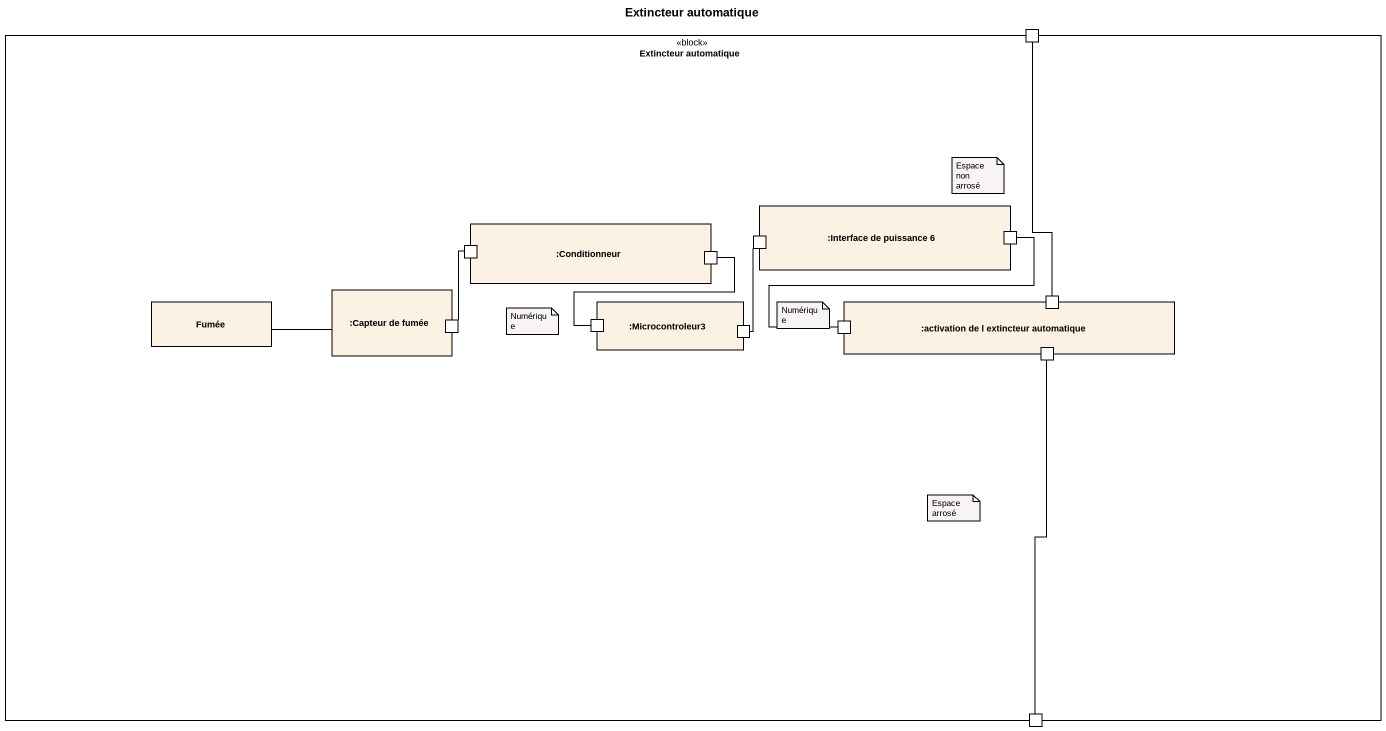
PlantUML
@startuml
title Extincteur automatique
rectangle "Extincteur automatique" as Extincteur_automatique <<block>> {
  port " " as port1
  rectangle ":Conditionneur" as Conditionneur {
    port " " as port4
    port " " as port5
  }
  rectangle ":Interface de puissance 6" as Interface_de_puissance_6 {
    port " " as port2
    port " " as port3
  }
  rectangle Fumée
  rectangle ":Capteur de fumée" as Capteur_de_fumée {
    port " " as port7
  }
  rectangle ":Microcontroleur3" as Microcontroleur3 {
    port " " as port8
    port " " as port9
  }
  rectangle ":activation de l extincteur automatique" as activation_de_l_extincteur {
    port " " as port6
    port " " as port10
    port " " as port11
  }
  port " " as port12
}
port1 -- port6
port3 -left- port10
port4 -- port7
port5 -left- port8
Fumée -right- Capteur_de_fumée
port9 -up- port2
port12 -up- port11
note as N1
  Espace non arrosé
end note
note as N2
  Numérique
end note
note as N3
  Numérique
end note
note as N4
  Espace arrosé
end note
@enduml
